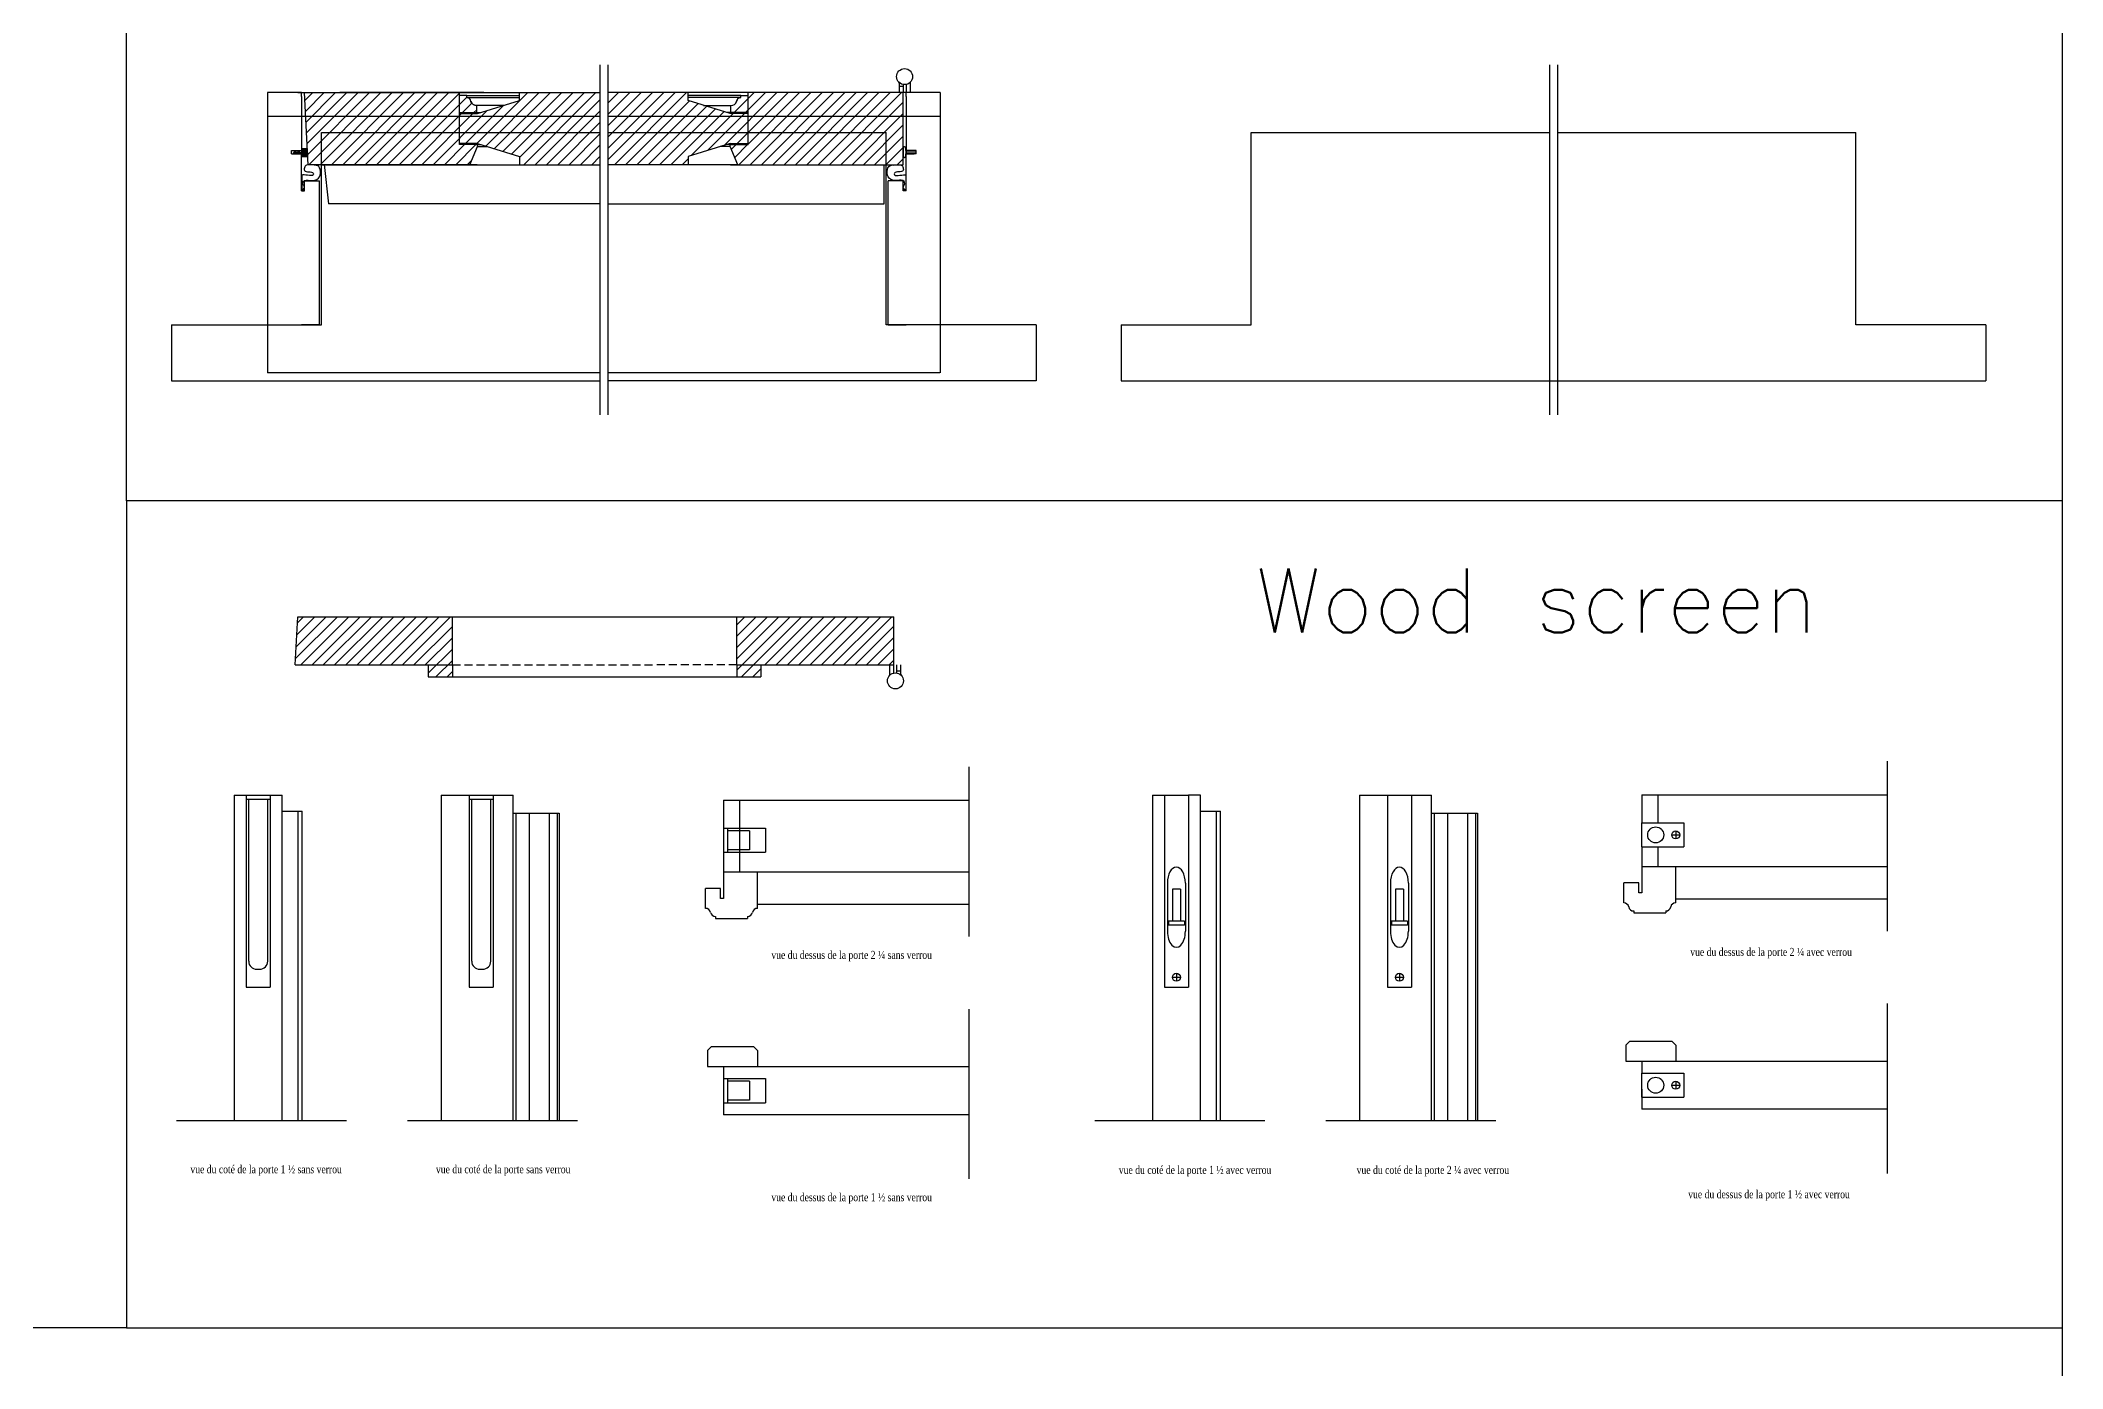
# Model space of a CAD drawing. Header units: inches. Extents: x 1985 to 11287, y 379 to 4336.
# Drawn here: x 7622.6 to 7685.8, y 3317.3 to 3358.8 of the extents above; entities that cross this region are included whole.
import ezdxf

# ---------------------------------------------------------------- set-up
doc = ezdxf.new("R2010")
doc.units = ezdxf.units.IN
doc.header["$MEASUREMENT"] = 0
doc.linetypes.add('HIDDEN', pattern=[0.375, 0.25, -0.125])
for name, color, linetype in [('Alum. plate 99', 4, 'CONTINUOUS'), ('detail 99', 30, 'CONTINUOUS'), ('granit sill 99', 204, 'CONTINUOUS'), ('hardware 99', 94, 'CONTINUOUS'), ('hatch 99', 1, 'CONTINUOUS'), ('screen 99', 4, 'CONTINUOUS'), ('separation 99', 3, 'CONTINUOUS'), ('weatherstripping 99', 5, 'CONTINUOUS'), ('wood detail 99', 7, 'CONTINUOUS')]:
    doc.layers.add(name, color=color, linetype=linetype)
doc.styles.get("Standard").update_dxf_attribs({"font": 'txt.shx', "width": 0.8})
doc.styles.add('Times', font='times.ttf', dxfattribs={"width": 0.8})

msp = doc.modelspace()

# ---------------------------------------------------------------- hatches: boundary and pattern name
at = {"layer": 'hatch 99'}
h = msp.add_hatch(dxfattribs=at)
h.set_pattern_fill('ANSI31', color=1, scale=2, style=0)
h.set_pattern_definition([(45, (6341.81474, 4339.42384), (-0.176776695, 0.176776695), [])])
h.paths.add_polyline_path([(7635.679034, 3357.125578), (7634.584848, 3357.125578), (7630.835257, 3357.125578), (7630.95317, 3354.875578), (7636.000427, 3354.875578), (7636.241498, 3355.438078), (7636.241498, 3355.500578), (7635.679034, 3355.500578)])
h.paths.add_polyline_path([(7636.218048, 3356.727078, -0.33870461), (7636.034998, 3356.852078, 0.396713131), (7635.908938, 3356.977078), (7635.902248, 3356.977078), (7635.902248, 3357.039578), (7635.679034, 3357.039578), (7635.679034, 3356.500578), (7636.218048, 3356.500578)], flags=17)
h.paths.add_polyline_path([(7640.059946, 3357.125578), (7637.554048, 3357.125578), (7637.554048, 3356.875578), (7636.241548, 3356.469278), (7635.679034, 3356.469278), (7635.679034, 3355.531878), (7636.241548, 3355.531878), (7637.554048, 3355.125578), (7637.554048, 3354.875578), (7640.059946, 3354.875578)])
h.paths.add_polyline_path([(7644.690844, 3356.469278), (7644.12833, 3356.469278), (7642.81583, 3356.875578), (7642.81583, 3357.125578), (7640.309946, 3357.125578), (7640.309946, 3354.875578), (7642.81583, 3354.875578), (7642.81583, 3355.125578), (7644.12833, 3355.531878), (7644.690844, 3355.531878)])
h.paths.add_polyline_path([(7644.690844, 3357.039578), (7644.46763, 3357.039578), (7644.46763, 3356.977078), (7644.46094, 3356.977078, 0.396713131), (7644.33488, 3356.852078, -0.33870461), (7644.15183, 3356.727078), (7644.15183, 3356.500578), (7644.690844, 3356.500578)], flags=17)
h.paths.add_polyline_path([(7649.534636, 3357.125578), (7644.690844, 3357.125578), (7644.690844, 3355.500578), (7644.12833, 3355.500578), (7644.12833, 3355.438078), (7644.369401, 3354.875578), (7649.534636, 3354.875578)])
h = msp.add_hatch(dxfattribs=at)
h.set_pattern_fill('ANSI31', color=1, scale=2, style=0)
h.set_pattern_definition([(45, (6307.54911, 4303.57122), (-0.176776695, 0.176776695), [])])
h.paths.add_polyline_path([(7635.454011, 3339.248736), (7635.454011, 3340.748736), (7630.626323, 3340.748736), (7630.547711, 3339.248736)])
h.paths.add_polyline_path([(7635.454011, 3338.873736), (7635.454011, 3339.248736), (7634.704011, 3339.248736), (7634.704011, 3338.873736)])
h.paths.add_polyline_path([(7645.09086, 3338.873736), (7645.09086, 3339.248736), (7644.34086, 3339.248736), (7644.34086, 3338.873736)])
h.paths.add_polyline_path([(7649.24716, 3339.248736), (7649.24716, 3340.748736), (7644.34086, 3340.748736), (7644.34086, 3339.248736)])
at = {"layer": 'weatherstripping 99', "lineweight": 30}
msp.add_hatch(color=5, dxfattribs=at).paths.add_polyline_path([(7630.772534, 3355.375578), (7630.741561, 3355.375578), (7630.741542, 3355.280057), (7630.707952, 3355.25033), (7630.648158, 3355.25033), (7630.691695, 3355.312578), (7630.663398, 3355.312578), (7630.619861, 3355.25033), (7630.540973, 3355.25033), (7630.584509, 3355.312578), (7630.556212, 3355.312578), (7630.489688, 3355.23383), (7630.489688, 3355.219078), (7630.74153, 3355.219078), (7630.741512, 3355.125578), (7630.772534, 3355.125578)])
h = msp.add_hatch(dxfattribs=at)
h.set_pattern_fill('ANSI36', color=5, scale=0.125, angle=315, style=0)
h.set_pattern_definition([(0, (7818.564943, 1765.153626), (0.02734375, 0.015625), [0.0390625, -0.0078125, 0, -0.0078125])])
h.paths.add_polyline_path([(7630.926974, 3355.375578), (7630.772534, 3355.375578), (7630.772534, 3355.125578), (7630.940076, 3355.125578)])

# ---------------------------------------------------------------- linework, layer by layer
at = {"layer": 'Alum. plate 99'}
for p, q in [((7629.679022, 3356.375578), (7629.675246, 3348.375578)), ((7640.059946, 3356.375578), (7629.675246, 3356.375578)), ((7650.690871, 3356.375578), (7640.309946, 3356.375578)), ((7650.690871, 3356.375578), (7650.690871, 3348.375578)), ((7640.059946, 3348.375578), (7629.675246, 3348.375578)), ((7650.687094, 3348.375578), (7640.309946, 3348.375578))]:
    msp.add_line(p, q, dxfattribs=at)
at = {"layer": 'granit sill 99'}
for p, q in [((7631.366522, 3355.875578), (7640.059946, 3355.875578)), ((7631.366522, 3349.875578), (7631.366522, 3355.875578)), ((7640.309946, 3355.875578), (7649.003371, 3355.875578)), ((7649.003371, 3349.875578), (7649.003371, 3355.875578)), ((7660.40375, 3349.875578), (7660.40375, 3355.875578)), ((7660.40375, 3355.875578), (7669.722166, 3355.875578)), ((7669.972166, 3355.875578), (7679.290582, 3355.875578)), ((7679.290582, 3349.875578), (7679.290582, 3355.875578)), ((7626.679022, 3349.875578), (7631.366522, 3349.875578)), ((7626.679022, 3349.875578), (7626.679022, 3348.125578)), ((7653.690871, 3349.875578), (7649.003371, 3349.875578)), ((7653.690871, 3349.875578), (7653.690871, 3348.125578)), ((7656.341242, 3349.875578), (7656.341242, 3348.125578)), ((7656.341242, 3349.875578), (7660.40375, 3349.875578)), ((7683.35309, 3349.875578), (7679.290582, 3349.875578)), ((7683.35309, 3349.875578), (7683.35309, 3348.125578)), ((7626.679022, 3348.125578), (7640.059946, 3348.125578)), ((7653.690871, 3348.125578), (7640.309946, 3348.125578)), ((7656.341242, 3348.125578), (7683.35309, 3348.125578))]:
    msp.add_line(p, q, dxfattribs=at)
at = {"layer": 'hardware 99', "color": 94}
for p, q in [((7649.409636, 3357.418865), (7649.409636, 3357.125578)), ((7649.534636, 3357.313078), (7649.409636, 3357.313078)), ((7649.534636, 3357.380009), (7649.534636, 3357.125578)), ((7649.628363, 3357.380009), (7649.628363, 3357.125578)), ((7649.753363, 3357.418865), (7649.753363, 3357.125578)), ((7649.122133, 3338.955449), (7649.122133, 3339.248736)), ((7649.247133, 3338.994305), (7649.247133, 3339.248736)), ((7649.34086, 3338.994305), (7649.34086, 3339.248736)), ((7649.34086, 3339.061236), (7649.46586, 3339.061236)), ((7649.46586, 3338.955449), (7649.46586, 3339.248736)), ((7657.695284, 3335.176417), (7657.695284, 3329.176417)), ((7657.695284, 3335.176417), (7658.445284, 3335.176417)), ((7658.445284, 3335.176417), (7658.445284, 3329.176417)), ((7664.661715, 3335.176417), (7665.411715, 3335.176417)), ((7664.661715, 3335.176417), (7664.661715, 3329.176417)), ((7665.411715, 3335.176417), (7665.411715, 3329.176417)), ((7672.605296, 3333.559706), (7672.605296, 3334.309706)), ((7672.605296, 3334.309706), (7673.917796, 3334.309706)), ((7673.542796, 3333.934706), (7673.792796, 3333.934706)), ((7673.667796, 3334.059706), (7673.667796, 3333.809706)), ((7673.917796, 3334.309706), (7673.917796, 3333.559706)), ((7672.605296, 3333.559706), (7673.917796, 3333.559706)), ((7657.789084, 3332.426417), (7657.789084, 3330.926417)), ((7658.195284, 3332.238917), (7657.945284, 3332.238917)), ((7657.945284, 3332.238917), (7657.945284, 3331.238917)), ((7658.195284, 3332.238917), (7658.195284, 3331.238917)), ((7658.351484, 3332.426417), (7658.351484, 3330.926417)), ((7664.755515, 3332.426417), (7664.755515, 3330.926417)), ((7664.911715, 3332.238917), (7664.911715, 3331.238917)), ((7665.161715, 3332.238917), (7664.911715, 3332.238917)), ((7665.161715, 3332.238917), (7665.161715, 3331.238917)), ((7665.317915, 3332.426417), (7665.317915, 3330.926417)), ((7658.320284, 3331.238917), (7657.820284, 3331.238917)), ((7657.820284, 3331.238917), (7657.820284, 3331.113917)), ((7658.320284, 3331.113917), (7657.820284, 3331.113917)), ((7658.320284, 3331.238917), (7658.320284, 3331.113917)), ((7664.786715, 3331.238917), (7664.786715, 3331.113917)), ((7665.286715, 3331.238917), (7664.786715, 3331.238917)), ((7665.286715, 3331.113917), (7664.786715, 3331.113917)), ((7665.286715, 3331.238917), (7665.286715, 3331.113917)), ((7657.945284, 3329.488917), (7658.195284, 3329.488917)), ((7658.070284, 3329.613917), (7658.070284, 3329.363917)), ((7664.911715, 3329.488917), (7665.161715, 3329.488917)), ((7665.036715, 3329.613917), (7665.036715, 3329.363917)), ((7657.695284, 3329.176417), (7658.445284, 3329.176417)), ((7664.661715, 3329.176417), (7665.411715, 3329.176417)), ((7672.605296, 3326.488286), (7673.917796, 3326.488286)), ((7672.605296, 3325.738286), (7672.605296, 3326.488286)), ((7673.917796, 3326.488286), (7673.917796, 3325.738286)), ((7672.605296, 3325.738286), (7673.917796, 3325.738286)), ((7673.542796, 3326.113286), (7673.792796, 3326.113286)), ((7673.667796, 3326.238286), (7673.667796, 3325.988286))]:
    msp.add_line(p, q, dxfattribs=at)
for centre, radius in [((7649.5815, 3357.625578), 0.25), ((7649.293997, 3338.748736), 0.25), ((7673.042796, 3333.934706), 0.25), ((7673.667796, 3333.934706), 0.125), ((7658.070284, 3329.488917), 0.125), ((7665.036715, 3329.488917), 0.125), ((7673.042796, 3326.113286), 0.25), ((7673.667796, 3326.113286), 0.125)]:
    msp.add_circle(centre, radius, dxfattribs=at)
for centre, start, end in [((7649.347136, 3357.418865), 0, 41.41287632), ((7649.815863, 3357.418865), 138.58712368, 180), ((7649.059633, 3338.955449), 318.58712368, 0), ((7649.52836, 3338.955449), 180, 221.41287632)]:
    msp.add_arc(centre, 0.0625, start, end, dxfattribs=at)
for centre, start_param, end_param in [((7658.070284, 3332.426417), 1.570796327, 4.71238898), ((7665.036715, 3332.426417), 1.570796327, 4.71238898), ((7658.070284, 3330.926417), 4.71238898, 7.853981634), ((7665.036715, 3330.926417), 4.71238898, 7.853981634)]:
    msp.add_ellipse(centre, major_axis=(0, -0.5), ratio=0.5624, start_param=start_param, end_param=end_param, dxfattribs=at)
at = {"layer": 'screen 99', "color": 4, "linetype": 'HIDDEN'}
for p in [(7635.454011, 3339.248736), (7644.34086, 3339.248736)]:
    msp.add_line(p, (7641.7206, 3339.248736), dxfattribs=at)
at = {"layer": 'separation 99'}
for p, q in [((7685.752407, 3276.128059), (7685.752407, 3764.575732)), ((7625.276756, 3344.375051), (7625.276756, 3428.766598)), ((7685.752407, 3344.375051), (7625.276756, 3344.375051)), ((7625.276756, 3344.375051), (7625.276756, 3318.535058)), ((7625.276756, 3318.535058), (7548.604797, 3318.535058)), ((7625.276756, 3318.535058), (7685.752407, 3318.535058))]:
    msp.add_line(p, q, dxfattribs=at)
msp.add_lwpolyline([(7484.325689, 3276.128059), (7685.752407, 3276.128059), (7685.752407, 3428.766598), (7484.325689, 3428.766598)], close=True, dxfattribs=at)
at = {"layer": 'weatherstripping 99', "color": 5, "lineweight": 30}
for p, q in [((7630.741561, 3355.375578), (7630.741542, 3355.280057)), ((7630.741561, 3355.375578), (7630.926974, 3355.375578)), ((7630.772534, 3355.125578), (7630.772534, 3355.375578)), ((7630.940076, 3355.125578), (7630.926974, 3355.375578)), ((7630.489688, 3355.23383), (7630.556212, 3355.312578)), ((7630.489688, 3355.23383), (7630.489688, 3355.219078)), ((7630.489688, 3355.219078), (7630.489688, 3355.23383)), ((7630.74153, 3355.219078), (7630.489688, 3355.219078)), ((7630.540973, 3355.25033), (7630.584509, 3355.312578)), ((7630.619861, 3355.25033), (7630.540973, 3355.25033)), ((7630.556212, 3355.312578), (7630.584509, 3355.312578)), ((7630.619861, 3355.25033), (7630.663398, 3355.312578)), ((7630.648158, 3355.25033), (7630.691695, 3355.312578)), ((7630.707952, 3355.25033), (7630.648158, 3355.25033)), ((7630.663398, 3355.312578), (7630.691695, 3355.312578)), ((7630.741542, 3355.280057), (7630.707952, 3355.25033)), ((7630.74153, 3355.219078), (7630.741512, 3355.125578)), ((7630.741512, 3355.125578), (7630.940076, 3355.125578)), ((7649.911455, 3355.266078), (7649.630205, 3355.266078)), ((7630.752494, 3354.542405), (7630.752494, 3354.068618)), ((7649.617399, 3354.542405), (7649.617399, 3354.068618))]:
    msp.add_line(p, q, dxfattribs=at)
at = {"layer": 'weatherstripping 99'}
msp.add_line((7649.630205, 3355.313078), (7649.630205, 3355.219078), dxfattribs=at)
at = {"layer": 'weatherstripping 99', "color": 5, "lineweight": 30}
for centre, radius, start, end in [((7651.02679, 3355.266078), 1.490314, 175.54225012, 184.45776512), ((7649.577624, 3355.396249), 0.039346, 44.90787483, 201.37168793), ((7649.113166, 3355.26608), 0.517039, 342.211976, 17.78712446), ((7631.135794, 3354.592531), 0.272391, 68.15315081, 90.33673255), ((7649.234099, 3354.592531), 0.272391, 89.66326745, 111.84684919), ((7649.577624, 3355.135906), 0.039346, 158.62832987, 315.09215204)]:
    msp.add_arc(centre, radius, start, end, dxfattribs=at)
for points, knots in [([(7631.134193, 3354.864918), (7630.997185, 3354.875993), (7630.902902, 3354.869296), (7630.840599, 3354.825554), (7630.79559, 3354.597275), (7631.11855, 3354.693208), (7631.120187, 3354.468369), (7630.808436, 3354.590782), (7630.752494, 3354.542405)], [0, 0, 0, 0, 0.083614321, 0.208464293, 0.316031641, 0.607589822, 0.683535209, 1.009413891, 1.009413891, 1.009413891, 1.009413891]), ([(7631.008448, 3354.377254), (7631.108684, 3354.380675), (7631.358122, 3354.380455), (7631.364679, 3354.79393), (7631.237158, 3354.84536)], [0, 0, 0, 0, 0.2460489598, 0.6041502785, 0.6041502785, 0.6041502785, 0.6041502785]), ([(7649.361445, 3354.377254), (7649.261209, 3354.380675), (7649.011771, 3354.380455), (7649.005214, 3354.79393), (7649.132735, 3354.84536)], [0, 0, 0, 0, 0.2460489598, 0.6041502785, 0.6041502785, 0.6041502785, 0.6041502785]), ([(7649.2357, 3354.864918), (7649.372708, 3354.875993), (7649.466991, 3354.869296), (7649.529294, 3354.825554), (7649.574303, 3354.597275), (7649.251343, 3354.693208), (7649.249705, 3354.468369), (7649.561457, 3354.590782), (7649.617399, 3354.542405)], [0, 0, 0, 0, 0.083614321, 0.208464293, 0.316031641, 0.607589822, 0.683535209, 1.009413891, 1.009413891, 1.009413891, 1.009413891]), ([(7630.752494, 3354.068618), (7630.822534, 3354.112834), (7630.859693, 3354.202287), (7630.768902, 3354.245386), (7630.80864, 3354.409469), (7630.936563, 3354.391831), (7631.008448, 3354.377254)], [0.0027567057, 0.0027567057, 0.0027567057, 0.0027567057, 0.1724869609, 0.2817822642, 0.3371391511, 0.4968128609, 0.4968128609, 0.4968128609, 0.4968128609]), ([(7649.617399, 3354.068618), (7649.547359, 3354.112834), (7649.5102, 3354.202287), (7649.600991, 3354.245386), (7649.561253, 3354.409469), (7649.43333, 3354.391831), (7649.361445, 3354.377254)], [0.0027567057, 0.0027567057, 0.0027567057, 0.0027567057, 0.1724869609, 0.2817822642, 0.3371391511, 0.4968128609, 0.4968128609, 0.4968128609, 0.4968128609])]:
    msp.add_open_spline(points, degree=3, knots=knots, dxfattribs=at)
at = {"layer": 'wood detail 99'}
for p, q in [((7640.059946, 3357.994072), (7640.059946, 3347.058625)), ((7640.309946, 3357.994072), (7640.309946, 3347.058625)), ((7669.722166, 3357.994072), (7669.722166, 3347.058625)), ((7669.972166, 3357.994072), (7669.972166, 3347.058625)), ((7630.626113, 3357.125578), (7630.74153, 3357.125578)), ((7630.741534, 3357.000578), (7630.741534, 3355.313078)), ((7630.95317, 3354.875578), (7630.835257, 3357.125578)), ((7631.711043, 3357.125578), (7635.679034, 3357.125578)), ((7636.434507, 3357.125578), (7631.943521, 3357.125578)), ((7635.679034, 3357.125578), (7637.710198, 3357.125578)), ((7635.679034, 3357.125578), (7637.439713, 3357.125578)), ((7635.679034, 3357.125578), (7637.554048, 3357.125578)), ((7636.804048, 3356.727078), (7636.218048, 3356.727078)), ((7637.074338, 3356.727078), (7636.218048, 3356.727078)), ((7636.241548, 3356.469278), (7637.554048, 3356.875578)), ((7637.554048, 3357.125578), (7640.059996, 3357.125578)), ((7637.554048, 3356.875578), (7637.554048, 3357.125578)), ((7637.710198, 3357.125578), (7640.059946, 3357.125578)), ((7642.81583, 3357.125578), (7640.309946, 3357.125578)), ((7644.690844, 3357.125578), (7642.81583, 3357.125578)), ((7642.81583, 3356.875578), (7642.81583, 3357.125578)), ((7644.12833, 3356.469278), (7642.81583, 3356.875578)), ((7644.690844, 3357.125578), (7642.930165, 3357.125578)), ((7643.29554, 3356.727078), (7644.15183, 3356.727078)), ((7643.56583, 3356.727078), (7644.15183, 3356.727078)), ((7649.534636, 3354.875578), (7649.534636, 3357.125578)), ((7649.628359, 3357.000578), (7649.628363, 3355.313078)), ((7650.690871, 3357.125578), (7649.628363, 3357.125578)), ((7630.429034, 3355.313078), (7630.74153, 3355.313078)), ((7636.241548, 3355.531878), (7635.679034, 3355.531878)), ((7636.241498, 3355.500578), (7635.679034, 3355.500578)), ((7636.241498, 3355.500578), (7635.679034, 3355.500578)), ((7636.241548, 3355.500578), (7635.679034, 3355.500578)), ((7636.241548, 3355.500578), (7635.679034, 3355.500578)), ((7636.241548, 3355.500578), (7635.679034, 3355.500578)), ((7636.241498, 3355.438078), (7636.241498, 3355.500578)), ((7636.241498, 3355.438078), (7636.241498, 3355.500578)), ((7636.241548, 3355.438078), (7636.241548, 3355.531878)), ((7636.241548, 3355.531878), (7637.554048, 3355.125578)), ((7636.241548, 3355.438078), (7636.241548, 3355.500578)), ((7636.241548, 3355.438078), (7636.241548, 3355.500578)), ((7636.241548, 3355.438078), (7636.544557, 3355.438078)), ((7644.12833, 3355.531878), (7642.81583, 3355.125578)), ((7644.12833, 3355.438078), (7643.825321, 3355.438078)), ((7644.12833, 3355.438078), (7644.12833, 3355.531878)), ((7644.12833, 3355.531878), (7644.690844, 3355.531878)), ((7644.12833, 3355.438078), (7644.12833, 3355.500578)), ((7644.12833, 3355.500578), (7644.690844, 3355.500578)), ((7644.12833, 3355.500578), (7644.690844, 3355.500578)), ((7644.12833, 3355.438078), (7644.12833, 3355.500578)), ((7644.12833, 3355.500578), (7644.690844, 3355.500578)), ((7649.940859, 3355.313078), (7649.628363, 3355.313078)), ((7630.429034, 3355.219078), (7630.74153, 3355.219078)), ((7631.38515, 3354.875578), (7636.000427, 3354.875578)), ((7636.000427, 3354.875578), (7637.710198, 3354.875578)), ((7636.000427, 3354.875578), (7640.059946, 3354.875578)), ((7636.000477, 3354.875578), (7637.439713, 3354.875578)), ((7636.000477, 3354.875578), (7640.059996, 3354.875578)), ((7636.000477, 3354.875578), (7637.554048, 3354.875578)), ((7636.224736, 3354.875578), (7640.059946, 3354.875578)), ((7637.554048, 3355.125578), (7637.554048, 3354.875578)), ((7637.554048, 3354.875578), (7640.059996, 3354.875578)), ((7637.710198, 3354.875578), (7640.059946, 3354.875578)), ((7644.145157, 3354.875578), (7640.309946, 3354.875578)), ((7644.369401, 3354.875578), (7640.309946, 3354.875578)), ((7642.81583, 3354.875578), (7640.309946, 3354.875578)), ((7642.81583, 3355.125578), (7642.81583, 3354.875578)), ((7644.369401, 3354.875578), (7642.81583, 3354.875578)), ((7644.369401, 3354.875578), (7642.930165, 3354.875578)), ((7648.940971, 3353.656578), (7648.940971, 3354.875578)), ((7649.940859, 3355.219078), (7649.628363, 3355.219078)), ((7631.304022, 3349.875578), (7630.74153, 3349.875578)), ((7649.065871, 3349.875578), (7649.628363, 3349.875578)), ((7651.590811, 3336.06691), (7651.590811, 3330.757363)), ((7680.271996, 3336.235425), (7680.271996, 3330.925879)), ((7651.590811, 3331.764182), (7644.98661, 3331.764182)), ((7680.271996, 3331.932697), (7673.667795, 3331.932697)), ((7651.590811, 3328.495489), (7651.590811, 3323.185943)), ((7680.271996, 3328.664005), (7680.271996, 3323.354458)), ((7626.83838, 3325.009717), (7632.147926, 3325.009717)), ((7634.054812, 3325.009717), (7639.364358, 3325.009717)), ((7655.519565, 3325.009717), (7660.829111, 3325.009717)), ((7662.735997, 3325.009717), (7668.045543, 3325.009717))]:
    msp.add_line(p, q, dxfattribs=at)
at = {"layer": 'wood detail 99', "color": 0}
for p, q in [((7630.626113, 3357.125578), (7629.679022, 3357.125578)), ((7630.74153, 3357.125578), (7629.679022, 3357.125578)), ((7629.679022, 3357.125578), (7629.679022, 3349.875578)), ((7629.679022, 3356.625578), (7629.679022, 3355.313078)), ((7629.679022, 3356.625578), (7629.679022, 3355.313078)), ((7630.74153, 3357.125578), (7635.930093, 3357.125578)), ((7649.628363, 3357.125578), (7644.690844, 3357.125578)), ((7650.690871, 3357.125578), (7650.690871, 3349.875578)), ((7650.690871, 3356.625578), (7650.690871, 3355.313078)), ((7650.690871, 3356.625578), (7650.690871, 3355.313078)), ((7629.679022, 3356.188078), (7629.679022, 3355.313078)), ((7629.679022, 3356.188078), (7629.679022, 3355.313078)), ((7650.690871, 3356.188078), (7650.690871, 3355.313078)), ((7650.690871, 3356.188078), (7650.690871, 3355.313078)), ((7636.224736, 3354.875578), (7630.95317, 3354.875578)), ((7644.145157, 3354.875578), (7649.534636, 3354.875578)), ((7630.74153, 3354.063114), (7630.835192, 3354.063114)), ((7630.835192, 3354.375578), (7631.304022, 3354.375578)), ((7630.835192, 3354.063114), (7630.835192, 3354.375578)), ((7631.304022, 3349.875578), (7631.304022, 3354.375578)), ((7649.065871, 3349.875578), (7649.065871, 3354.375578)), ((7649.534701, 3354.375578), (7649.065871, 3354.375578)), ((7649.534701, 3354.063114), (7649.534701, 3354.375578)), ((7649.628363, 3354.063114), (7649.534701, 3354.063114)), ((7640.059946, 3353.656578), (7631.58126, 3353.656578)), ((7640.309946, 3353.656578), (7648.940971, 3353.656578)), ((7630.547711, 3339.248736), (7630.626323, 3340.748736)), ((7635.454011, 3339.248736), (7635.454011, 3340.748736)), ((7644.34086, 3339.248736), (7644.34086, 3340.748736)), ((7649.24716, 3339.248736), (7649.24716, 3340.748736)), ((7628.639099, 3335.176417), (7628.639099, 3325.009717)), ((7629.014099, 3335.176417), (7629.014099, 3329.176417)), ((7629.764099, 3335.176417), (7629.764099, 3329.176417)), ((7630.139099, 3325.009717), (7630.139099, 3335.176417)), ((7635.10553, 3335.176417), (7637.35553, 3335.176417)), ((7635.10553, 3335.176417), (7635.10553, 3325.009717)), ((7635.98053, 3335.176417), (7635.98053, 3329.176417)), ((7636.73053, 3335.176417), (7636.73053, 3329.176417)), ((7637.35553, 3325.009717), (7637.35553, 3335.176417)), ((7657.320284, 3335.176417), (7657.320284, 3325.009717)), ((7658.820284, 3325.009717), (7658.820284, 3335.176417)), ((7663.786715, 3335.176417), (7663.786715, 3325.009717)), ((7663.786715, 3335.176417), (7664.661715, 3335.176417)), ((7666.036715, 3325.009717), (7666.036715, 3335.176417)), ((7672.605296, 3335.184706), (7680.271996, 3335.184706)), ((7673.105296, 3335.184706), (7673.105296, 3334.309706)), ((7629.014099, 3335.051417), (7629.764099, 3335.051417)), ((7630.639099, 3325.009717), (7630.639099, 3334.676417)), ((7630.764099, 3325.009717), (7630.764099, 3334.676417)), ((7635.98053, 3335.051417), (7636.73053, 3335.051417)), ((7637.44923, 3325.009717), (7637.44923, 3334.613917)), ((7643.924111, 3335.016191), (7651.590811, 3335.016191)), ((7643.924111, 3335.016191), (7643.924111, 3332.266191)), ((7644.424111, 3335.016191), (7644.424111, 3333.391191)), ((7659.320284, 3325.009717), (7659.320284, 3334.676417)), ((7659.445284, 3325.009717), (7659.445284, 3334.676417)), ((7666.130415, 3325.009717), (7666.130415, 3334.613917)), ((7643.924111, 3334.141191), (7645.236611, 3334.141191)), ((7644.049111, 3334.141191), (7644.049111, 3333.391191)), ((7644.736611, 3334.063091), (7644.736611, 3333.469291)), ((7645.236611, 3334.141191), (7645.236611, 3333.391191)), ((7643.924111, 3333.391191), (7645.236611, 3333.391191)), ((7644.424111, 3333.391191), (7644.424111, 3332.766191)), ((7672.605296, 3333.559706), (7672.605296, 3332.434706)), ((7673.105296, 3333.559706), (7673.105296, 3332.934706)), ((7643.924104, 3332.876453), (7643.924104, 3331.953727)), ((7651.590811, 3332.766191), (7644.424111, 3332.766191)), ((7644.98661, 3331.641191), (7644.98661, 3332.766191)), ((7672.605289, 3333.044969), (7672.605289, 3332.122243)), ((7680.271996, 3332.934706), (7673.105296, 3332.934706)), ((7673.667795, 3331.809706), (7673.667795, 3332.934706)), ((7643.361612, 3331.641191), (7643.361612, 3332.266191)), ((7643.830442, 3332.266191), (7643.361612, 3332.266191)), ((7643.830442, 3331.953727), (7643.830442, 3332.266191)), ((7643.924104, 3331.953727), (7643.830442, 3331.953727)), ((7672.511628, 3332.434706), (7672.042797, 3332.434706)), ((7672.042797, 3331.809706), (7672.042797, 3332.434706)), ((7672.511628, 3332.122243), (7672.511628, 3332.434706)), ((7672.605289, 3332.122243), (7672.511628, 3332.122243)), ((7643.674112, 3331.391191), (7643.674112, 3331.328691)), ((7643.674112, 3331.328691), (7644.67411, 3331.328691)), ((7644.67411, 3331.391191), (7644.67411, 3331.328691)), ((7672.355297, 3331.559706), (7672.355297, 3331.497206)), ((7672.355297, 3331.497206), (7673.355295, 3331.497206)), ((7673.355295, 3331.559706), (7673.355295, 3331.497206)), ((7629.342199, 3329.738917), (7629.435999, 3329.738917)), ((7636.30863, 3329.738917), (7636.40243, 3329.738917)), ((7629.014099, 3329.176417), (7629.764099, 3329.176417)), ((7635.98053, 3329.176417), (7636.73053, 3329.176417)), ((7643.924111, 3326.694771), (7651.590811, 3326.694771)), ((7643.924111, 3326.694771), (7643.924111, 3325.194771)), ((7643.924111, 3326.319771), (7645.236611, 3326.319771)), ((7644.049111, 3326.319771), (7644.049111, 3325.569771)), ((7645.236611, 3326.319771), (7645.236611, 3325.569771)), ((7672.605296, 3326.863286), (7680.271996, 3326.863286)), ((7644.736611, 3326.241671), (7644.736611, 3325.647871)), ((7672.605296, 3325.988286), (7672.605296, 3325.363286)), ((7643.924111, 3325.569771), (7645.236611, 3325.569771)), ((7651.590811, 3325.194771), (7643.924111, 3325.194771)), ((7680.271996, 3325.363286), (7672.605296, 3325.363286))]:
    msp.add_line(p, q, dxfattribs=at)
at = {"layer": 'wood detail 99', "color": 7}
for p, q in [((7630.741534, 3357.000578), (7630.741534, 3357.125578)), ((7635.679034, 3355.500578), (7635.679034, 3357.125578)), ((7635.679034, 3355.500578), (7635.679034, 3357.125578)), ((7635.679034, 3355.500578), (7635.679034, 3357.125578)), ((7635.679034, 3355.500578), (7635.679034, 3357.125578)), ((7635.679034, 3355.500578), (7635.679034, 3357.125578)), ((7635.902248, 3357.039578), (7635.679034, 3357.039578)), ((7635.902248, 3356.977078), (7635.902248, 3357.039578)), ((7635.902248, 3357.039578), (7637.554048, 3357.039578)), ((7635.902248, 3356.977078), (7637.554048, 3356.977078)), ((7636.218048, 3356.469278), (7636.218048, 3356.727078)), ((7644.46763, 3357.039578), (7642.81583, 3357.039578)), ((7644.46763, 3356.977078), (7642.81583, 3356.977078)), ((7644.15183, 3356.469278), (7644.15183, 3356.727078)), ((7644.46763, 3356.977078), (7644.46763, 3357.039578)), ((7644.46763, 3357.039578), (7644.690844, 3357.039578)), ((7644.690844, 3355.500578), (7644.690844, 3357.125578)), ((7644.690844, 3355.500578), (7644.690844, 3357.125578)), ((7644.690844, 3355.500578), (7644.690844, 3357.125578)), ((7649.628359, 3357.000578), (7649.628359, 3357.125578)), ((7635.679034, 3356.500578), (7636.218048, 3356.500578)), ((7635.679034, 3356.469278), (7636.241548, 3356.469278)), ((7636.218048, 3356.500578), (7636.342659, 3356.500578)), ((7644.15183, 3356.500578), (7644.027219, 3356.500578)), ((7644.690844, 3356.469278), (7644.12833, 3356.469278)), ((7644.690844, 3356.500578), (7644.15183, 3356.500578)), ((7630.429034, 3355.219078), (7630.429034, 3355.313078)), ((7636.000427, 3354.875578), (7636.241498, 3355.438078)), ((7636.000427, 3354.875578), (7636.241498, 3355.438078)), ((7636.000477, 3354.875578), (7636.241548, 3355.438078)), ((7636.000477, 3354.875578), (7636.241548, 3355.438078)), ((7636.000477, 3354.875578), (7636.241548, 3355.438078)), ((7636.241548, 3355.500578), (7636.342659, 3355.500578)), ((7644.12833, 3355.500578), (7644.027219, 3355.500578)), ((7644.369401, 3354.875578), (7644.12833, 3355.438078)), ((7644.369401, 3354.875578), (7644.12833, 3355.438078)), ((7644.369401, 3354.875578), (7644.12833, 3355.438078)), ((7649.940859, 3355.219078), (7649.940859, 3355.313078)), ((7630.739688, 3355.219078), (7630.489688, 3355.219078)), ((7630.741534, 3354.063102), (7630.741534, 3355.219078)), ((7631.453122, 3354.875718), (7631.58126, 3353.656578)), ((7649.628363, 3354.063102), (7649.628363, 3355.219078)), ((7649.630205, 3355.219078), (7649.880205, 3355.219078)), ((7630.626323, 3340.748736), (7641.7206, 3340.748736)), ((7641.7206, 3340.748736), (7649.24716, 3340.748736)), ((7630.547711, 3339.248736), (7635.454011, 3339.248736)), ((7634.704011, 3339.248736), (7634.704011, 3338.873736)), ((7635.454011, 3339.248736), (7635.454011, 3338.873736)), ((7644.34086, 3339.248736), (7649.24716, 3339.248736)), ((7644.34086, 3339.248736), (7644.34086, 3338.873736)), ((7645.09086, 3339.248736), (7645.09086, 3338.873736)), ((7634.704011, 3338.873736), (7641.7206, 3338.873736)), ((7641.7206, 3338.873736), (7645.09086, 3338.873736)), ((7628.639099, 3335.176417), (7630.139099, 3335.176417)), ((7657.320284, 3335.176417), (7657.695284, 3335.176417)), ((7658.820284, 3335.176417), (7658.445284, 3335.176417)), ((7665.411715, 3335.176417), (7666.036715, 3335.176417)), ((7672.605296, 3335.184706), (7672.605296, 3334.309706)), ((7629.092199, 3329.988917), (7629.092199, 3335.051417)), ((7629.685999, 3329.988917), (7629.685999, 3335.051417)), ((7630.139099, 3334.676417), (7630.764099, 3334.676417)), ((7636.05863, 3329.988917), (7636.05863, 3335.051417)), ((7636.65243, 3329.988917), (7636.65243, 3335.051417)), ((7637.35553, 3334.613917), (7638.79303, 3334.613917)), ((7637.85553, 3334.613917), (7637.85553, 3325.009717)), ((7638.48053, 3334.613917), (7638.48053, 3325.009717)), ((7638.73053, 3334.613917), (7638.73053, 3325.009717)), ((7638.79303, 3334.613917), (7638.79303, 3325.009717)), ((7658.820284, 3334.676417), (7659.445284, 3334.676417)), ((7666.036715, 3334.613917), (7667.474215, 3334.613917)), ((7666.536715, 3334.613917), (7666.536715, 3325.009717)), ((7667.161715, 3334.613917), (7667.161715, 3325.009717)), ((7667.411715, 3334.613917), (7667.411715, 3325.009717)), ((7667.474215, 3334.613917), (7667.474215, 3325.009717)), ((7644.736611, 3334.063091), (7644.049111, 3334.063091)), ((7644.736611, 3333.469291), (7644.049111, 3333.469291)), ((7644.424111, 3332.766191), (7643.924111, 3332.766191)), ((7673.105296, 3332.934706), (7672.605289, 3332.934706)), ((7643.549111, 3327.319771), (7643.424111, 3327.194771)), ((7643.424111, 3327.194771), (7643.424111, 3326.694771)), ((7643.549111, 3327.319771), (7644.861611, 3327.319771)), ((7644.861611, 3327.319771), (7644.986611, 3327.194771)), ((7644.986611, 3327.194771), (7644.986611, 3326.694771)), ((7672.230296, 3327.488286), (7672.105296, 3327.363286)), ((7672.105296, 3327.363286), (7672.105296, 3326.863286)), ((7672.230296, 3327.488286), (7673.542796, 3327.488286)), ((7673.542796, 3327.488286), (7673.667796, 3327.363286)), ((7673.667796, 3327.363286), (7673.667796, 3326.863286)), ((7643.424111, 3326.694771), (7643.924111, 3326.694771)), ((7672.105296, 3326.863286), (7672.605296, 3326.863286)), ((7672.605296, 3326.863286), (7672.605296, 3326.488286)), ((7644.736611, 3326.241671), (7644.049111, 3326.241671)), ((7644.736611, 3325.647871), (7644.049111, 3325.647871))]:
    msp.add_line(p, q, dxfattribs=at)
for points in [[(7635.679034, 3356.500578), (7636.218048, 3356.500578), (7636.218048, 3356.727078, -0.33870461), (7636.034998, 3356.852078, 0.411741612), (7635.902248, 3356.977078), (7635.902248, 3357.039578), (7635.679034, 3357.039578)], [(7644.690844, 3356.500578), (7644.15183, 3356.500578), (7644.15183, 3356.727078, 0.33870461), (7644.33488, 3356.852078, -0.411741612), (7644.46763, 3356.977078), (7644.46763, 3357.039578), (7644.690844, 3357.039578)]]:
    msp.add_lwpolyline(points, format="xyb", dxfattribs=at)
for centre, radius, start, end in [((7635.905593, 3356.84764), 0.129481, 1.96423721, 91.480252), ((7636.208202, 3356.909188), 0.182376, 198.2489105, 273.09482016), ((7644.161676, 3356.909188), 0.182376, 266.90517984, 341.7510895), ((7644.464285, 3356.84764), 0.129481, 88.519748, 178.03576279), ((7629.342199, 3329.988917), 0.25, 180, 270), ((7629.435999, 3329.988917), 0.25, 270, 0), ((7636.30863, 3329.988917), 0.25, 180, 270), ((7636.40243, 3329.988917), 0.25, 270, 0)]:
    msp.add_arc(centre, radius, start, end, dxfattribs=at)
at = {"layer": 'wood detail 99', "color": 0}
for centre, start, end in [((7643.368173, 3331.489236), 10.2080197, 92.47236379), ((7643.667551, 3331.543146), 190.20801971, 272.47236379), ((7644.680671, 3331.543146), 267.52763621, 349.79198029), ((7644.980049, 3331.489236), 87.52763621, 169.7919803), ((7672.049358, 3331.657752), 10.2080197, 92.47236379), ((7672.348736, 3331.711661), 190.20801971, 272.47236379), ((7673.361856, 3331.711661), 267.52763621, 349.79198029), ((7673.661234, 3331.657752), 87.52763621, 169.7919803)]:
    msp.add_arc(centre, 0.152097, start, end, dxfattribs=at)

# ---------------------------------------------------------------- texts
at = {"layer": 'detail 99'}
msp.add_text('Wood screen', height=2, dxfattribs=at).set_placement((7660.541418, 3340.257592))
at = {"layer": 'detail 99', "color": 0, "char_height": 0.25, "attachment_point": 1, "style": 'Times'}
for s, insert, width in [('vue du dessus de la porte 2 ¼ sans verrou', (7645.418514, 3330.312535), 10.0229), ('vue du dessus de la porte 2 ¼ avec verrou', (7674.122594, 3330.405772), 6.29592495), ('vue du coté de la porte sans verrou', (7634.941372, 3323.615237), 6.394884621840902e-14), ('vue du dessus de la porte 1 ½ sans verrou', (7645.418514, 3322.741114), 10.0229), ('vue du dessus de la porte 1 ½ avec verrou', (7674.058338, 3322.834351), 6.36018112)]:
    msp.add_mtext(s, dxfattribs=dict(at, insert=insert, width=width))
for s, insert in [('vue du coté de la porte 1 ½ sans verrou', (7627.271398, 3323.615237)), ('vue du coté de la porte 1 ½ avec verrou', (7656.272727, 3323.595334)), ('vue du coté de la porte 2 ¼ avec verrou', (7663.70122, 3323.595334))]:
    msp.add_mtext(s, dxfattribs=dict(at, insert=insert))

doc.saveas('drawing.dxf')
